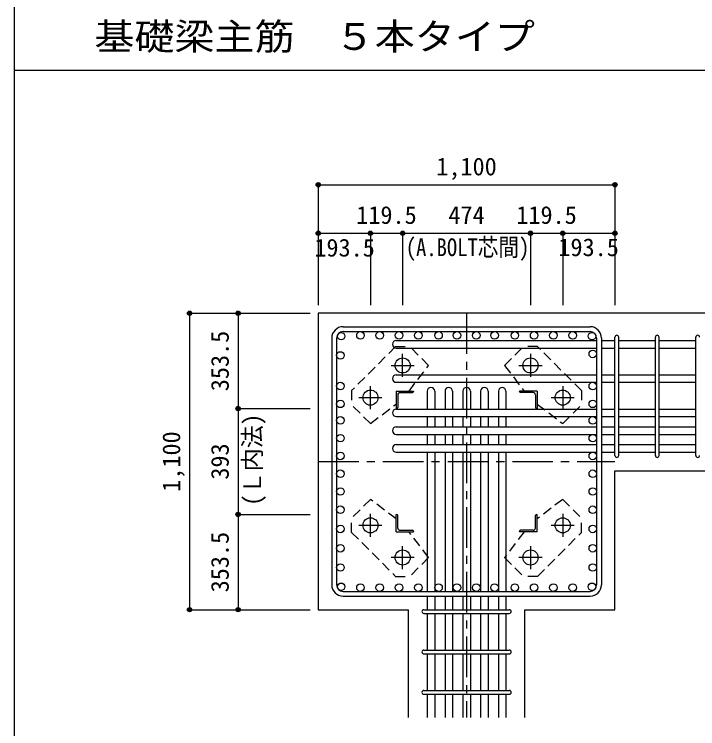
# Model space of a CAD drawing. Units: millimetres at full size, sheet at 1:30. Extents: x -5973 to 5954, y -4195 to 4201.
# Drawn here: x -5973 to -3439, y -2667 to -15 of the extents above; entities that cross this region are included whole.
import ezdxf
from ezdxf.enums import TextEntityAlignment as Align

# ---------------------------------------------------------------- set-up
doc = ezdxf.new("R2010")
doc.units = ezdxf.units.MM
doc.header["$LTSCALE"] = 30
doc.header["$PDMODE"] = 32
doc.header["$PDSIZE"] = 15
doc.linetypes.add('CHAIN1', pattern=[8, 5, -1, 1, -1])
doc.linetypes.add('DASHED1', pattern=[1.8, 1.2, -0.6])
for name, color, linetype in [('0-1_躯体線', 2, 'Continuous'), ('0-2_アンカー、アングル', 4, 'Continuous'), ('0-3_立上り筋', 3, 'Continuous'), ('0-4_フープ筋', 7, 'Continuous'), ('0-5_基礎梁筋', 7, 'Continuous'), ('0-6_スタラップ筋', 7, 'Continuous'), ('0-7_文字', 4, 'Continuous'), ('0-9_プレート', 4, 'DASHED1'), ('0-D_寸法', 4, 'Continuous'), ('6-7_文字', 7, 'Continuous'), ('F-0_枠', 6, 'Continuous')]:
    doc.layers.add(name, color=color, linetype=linetype)
doc.styles.add('ＭＳ ゴシック', font='')
doc.styles.get('ＭＳ ゴシック').set_extended_font_data('MS Gothic')

msp = doc.modelspace()

# ---------------------------------------------------------------- linework, layer by layer
at = {"layer": '0-1_躯体線'}
for p, q in [((-3345.8, -1124.89), (-4845.8, -1124.89)), ((-4845.8, -1124.89), (-4845.8, -2224.89)), ((-3745.8, -1709.89), (-3345.8, -1709.89)), ((-3745.8, -2224.89), (-3745.8, -1709.89)), ((-4845.8, -2224.89), (-4511.3, -2224.89)), ((-4511.3, -2624.89), (-4511.3, -2224.89))]:
    msp.add_line(p, q, dxfattribs=at)
msp.add_lwpolyline([(-4080.3, -2624.89), (-4080.3, -2224.89), (-3745.8, -2224.89)], dxfattribs=at)
at = {"layer": '0-2_アンカー、アングル', "linetype": 'CHAIN1'}
for p, q in [((-4532.8, -1361.1), (-4532.8, -1275.59)), ((-4058.8, -1275.6), (-4058.8, -1361.09)), ((-4575.6, -1318.39), (-4490.1, -1318.39)), ((-4101.5, -1318.39), (-4016, -1318.39)), ((-4652.3, -1480.6), (-4652.3, -1395.09)), ((-3939.3, -1395.1), (-3939.3, -1480.59)), ((-4695.1, -1437.89), (-4609.6, -1437.89)), ((-3982, -1437.89), (-3896.5, -1437.89)), ((-4652.3, -1954.69), (-4652.3, -1869.2)), ((-3939.3, -1869.19), (-3939.3, -1954.7)), ((-4609.6, -1911.89), (-4695.1, -1911.89)), ((-3896.5, -1911.89), (-3982, -1911.89)), ((-4532.8, -2074.19), (-4532.8, -1988.7)), ((-4058.8, -1988.69), (-4058.8, -2074.2)), ((-4490.1, -2031.39), (-4575.6, -2031.39)), ((-4016, -2031.39), (-4101.5, -2031.39))]:
    msp.add_line(p, q, dxfattribs=at)
at = {"layer": '0-2_アンカー、アングル'}
for p, q in [((-4557.3, -1413.39), (-4492.3, -1413.39)), ((-4557.3, -1413.39), (-4557.3, -1478.39)), ((-4551.3, -1427.89), (-4551.3, -1474.39)), ((-4542.8, -1419.39), (-4496.3, -1419.39)), ((-4492.3, -1413.39), (-4492.3, -1415.39)), ((-4034.3, -1413.39), (-4099.3, -1413.39)), ((-4099.3, -1415.39), (-4099.3, -1413.39)), ((-4048.8, -1419.39), (-4095.3, -1419.39)), ((-4040.3, -1427.89), (-4040.3, -1474.39)), ((-4034.3, -1413.39), (-4034.3, -1478.39)), ((-4555.3, -1478.39), (-4557.3, -1478.39)), ((-4034.3, -1478.39), (-4036.3, -1478.39)), ((-4557.3, -1871.39), (-4555.3, -1871.39)), ((-4557.3, -1936.39), (-4557.3, -1871.39)), ((-4551.3, -1921.89), (-4551.3, -1875.39)), ((-4040.3, -1921.89), (-4040.3, -1875.39)), ((-4036.3, -1871.39), (-4034.3, -1871.39)), ((-4034.3, -1936.39), (-4034.3, -1871.39)), ((-4542.8, -1930.39), (-4496.3, -1930.39)), ((-4492.3, -1934.39), (-4492.3, -1936.39)), ((-4099.3, -1936.39), (-4099.3, -1934.39)), ((-4048.8, -1930.39), (-4095.3, -1930.39)), ((-4557.3, -1936.39), (-4492.3, -1936.39)), ((-4034.3, -1936.39), (-4099.3, -1936.39))]:
    msp.add_line(p, q, dxfattribs=at)
at = {"layer": '0-2_アンカー、アングル', "color": 3}
for centre in [(-4532.8, -1318.39), (-4058.8, -1318.39), (-4652.3, -1437.89), (-3939.3, -1437.89), (-4652.3, -1911.89), (-3939.3, -1911.89), (-4532.8, -2031.39), (-4058.8, -2031.39)]:
    msp.add_circle(centre, 28, dxfattribs=at)
at = {"layer": '0-2_アンカー、アングル'}
for centre, radius, start, end in [((-4542.8, -1427.89), 8.5, 90, 180), ((-4496.3, -1415.39), 4, 270, 0), ((-4095.3, -1415.39), 4, 180, 270), ((-4048.8, -1427.89), 8.5, 0, 90), ((-4555.3, -1474.39), 4, 270, 0), ((-4036.3, -1474.39), 4, 180, 270), ((-4555.3, -1875.39), 4, 0, 90), ((-4036.3, -1875.39), 4, 90, 180), ((-4542.8, -1921.89), 8.5, 180, 270), ((-4496.3, -1934.39), 4, 0, 90), ((-4095.3, -1934.39), 4, 90, 180), ((-4048.8, -1921.89), 8.5, 270, 0)]:
    msp.add_arc(centre, radius, start, end, dxfattribs=at)
at = {"layer": '0-3_立上り筋'}
for centre in [(-4689.32, -1206.89), (-4617.77, -1206.89), (-4546.22, -1206.89), (-4474.67, -1206.89), (-4399.8, -1206.89), (-4331.58, -1206.89), (-4260.03, -1206.89), (-4191.8, -1206.89), (-4116.93, -1206.89), (-4045.38, -1206.89), (-3973.83, -1206.89), (-3902.28, -1206.89), (-4760.87, -1209.82), (-3830.73, -1209.82), (-4763.8, -1281.37), (-3827.8, -1275.82), (-4763.8, -1395.11), (-3827.8, -1395.11), (-4763.8, -1461.11), (-3827.8, -1461.11), (-4763.8, -1522.39), (-3827.8, -1522.39), (-4763.8, -1588.39), (-3827.8, -1588.39), (-4763.8, -1654.39), (-3827.8, -1654.39), (-4763.8, -1720.39), (-3827.8, -1720.39), (-4763.8, -1786.39), (-3827.8, -1786.39), (-4763.8, -1853.77), (-3827.8, -1853.77), (-4763.8, -1925.32), (-3827.8, -1925.32), (-4763.8, -1996.87), (-3827.8, -1996.87), (-4763.8, -2068.42), (-3827.8, -2068.42), (-4760.87, -2139.97), (-4689.32, -2142.89), (-4617.77, -2142.89), (-4546.22, -2142.89), (-4474.67, -2142.89), (-4399.8, -2142.89), (-4331.58, -2142.89), (-4260.03, -2142.89), (-4191.8, -2142.89), (-4116.93, -2142.89), (-4045.38, -2142.89), (-3973.83, -2142.89), (-3902.28, -2142.89), (-3830.73, -2139.97)]:
    msp.add_circle(centre, 14, dxfattribs=at)
at = {"layer": '0-4_フープ筋'}
for p, q in [((-4753.8, -1174.89), (-3837.8, -1174.89)), ((-4753.8, -1192.89), (-3837.8, -1192.89)), ((-4795.8, -1216.89), (-4795.8, -2132.89)), ((-4777.8, -1216.89), (-4777.8, -2132.89)), ((-3813.8, -1216.89), (-3813.8, -2132.89)), ((-3795.8, -1216.89), (-3795.8, -2132.89)), ((-4753.8, -2156.89), (-3837.8, -2156.89)), ((-4753.8, -2174.89), (-3837.8, -2174.89))]:
    msp.add_line(p, q, dxfattribs=at)
for centre, radius, start, end in [((-4753.8, -1216.89), 42, 90, 180), ((-4753.8, -1216.89), 24, 90, 180), ((-3837.8, -1216.89), 42, 0, 90), ((-3837.8, -1216.89), 24, 0, 90), ((-4753.8, -2132.89), 42, 180, 270), ((-4753.8, -2132.89), 24, 180, 270), ((-3837.8, -2132.89), 42, 270, 0), ((-3837.8, -2132.89), 24, 270, 0)]:
    msp.add_arc(centre, radius, start, end, dxfattribs=at)
at = {"layer": '0-5_基礎梁筋'}
for p, q in [((-4556.8, -1225.82), (-3813.8, -1225.82)), ((-3795.8, -1225.82), (-3745.8, -1225.82)), ((-3731.8, -1225.82), (-3595.8, -1225.82)), ((-3581.8, -1225.82), (-3445.8, -1225.82)), ((-4556.8, -1253.82), (-3813.8, -1253.82)), ((-3795.8, -1253.82), (-3745.8, -1253.82)), ((-3731.8, -1253.82), (-3595.8, -1253.82)), ((-3581.8, -1253.82), (-3445.8, -1253.82)), ((-4556.8, -1353.11), (-3813.8, -1353.11)), ((-3795.8, -1353.11), (-3745.8, -1353.11)), ((-3731.8, -1353.11), (-3595.8, -1353.11)), ((-3581.8, -1353.11), (-3445.8, -1353.11)), ((-4556.8, -1381.11), (-3813.8, -1381.11)), ((-3795.8, -1381.11), (-3745.8, -1381.11)), ((-3731.8, -1381.11), (-3595.8, -1381.11)), ((-3581.8, -1381.11), (-3445.8, -1381.11)), ((-4441.8, -1413.89), (-4441.8, -1480.39)), ((-4413.8, -1413.89), (-4413.8, -1480.39)), ((-4375.8, -1413.89), (-4375.8, -1480.39)), ((-4347.8, -1413.89), (-4347.8, -1480.39)), ((-4309.8, -1413.89), (-4309.8, -1480.39)), ((-4281.8, -1413.89), (-4281.8, -1480.39)), ((-4243.8, -1413.89), (-4243.8, -1480.39)), ((-4215.8, -1413.89), (-4215.8, -1480.39)), ((-4177.8, -1413.89), (-4177.8, -1480.39)), ((-4149.8, -1413.89), (-4149.8, -1480.39)), ((-4556.8, -1480.39), (-3813.8, -1480.39)), ((-3795.8, -1480.39), (-3745.8, -1480.39)), ((-3731.8, -1480.39), (-3595.8, -1480.39)), ((-3581.8, -1480.39), (-3445.8, -1480.39)), ((-4556.8, -1508.39), (-3813.8, -1508.39)), ((-4441.8, -1508.39), (-4441.8, -1546.39)), ((-4413.8, -1508.39), (-4413.8, -1546.39)), ((-4375.8, -1508.39), (-4375.8, -1546.39)), ((-4347.8, -1508.39), (-4347.8, -1546.39)), ((-4309.8, -1508.39), (-4309.8, -1546.39)), ((-4281.8, -1508.39), (-4281.8, -1546.39)), ((-4243.8, -1508.39), (-4243.8, -1546.39)), ((-4215.8, -1508.39), (-4215.8, -1546.39)), ((-4177.8, -1508.39), (-4177.8, -1546.39)), ((-4149.8, -1508.39), (-4149.8, -1546.39)), ((-3795.8, -1508.39), (-3745.8, -1508.39)), ((-3731.8, -1508.39), (-3595.8, -1508.39)), ((-3581.8, -1508.39), (-3445.8, -1508.39)), ((-4556.8, -1546.39), (-3813.8, -1546.39)), ((-3795.8, -1546.39), (-3745.8, -1546.39)), ((-3731.8, -1546.39), (-3595.8, -1546.39)), ((-3581.8, -1546.39), (-3445.8, -1546.39)), ((-4556.8, -1574.39), (-3813.8, -1574.39)), ((-4441.8, -1574.39), (-4441.8, -1612.39)), ((-4413.8, -1574.39), (-4413.8, -1612.39)), ((-4375.8, -1574.39), (-4375.8, -1612.39)), ((-4347.8, -1574.39), (-4347.8, -1612.39)), ((-4309.8, -1574.39), (-4309.8, -1612.39)), ((-4281.8, -1574.39), (-4281.8, -1612.39)), ((-4243.8, -1574.39), (-4243.8, -1612.39)), ((-4215.8, -1574.39), (-4215.8, -1612.39)), ((-4177.8, -1574.39), (-4177.8, -1612.39)), ((-4149.8, -1574.39), (-4149.8, -1612.39)), ((-3795.8, -1574.39), (-3745.8, -1574.39)), ((-3731.8, -1574.39), (-3595.8, -1574.39)), ((-3581.8, -1574.39), (-3445.8, -1574.39)), ((-4556.8, -1612.39), (-3813.8, -1612.39)), ((-3795.8, -1612.39), (-3745.8, -1612.39)), ((-3731.8, -1612.39), (-3595.8, -1612.39)), ((-3581.8, -1612.39), (-3445.8, -1612.39)), ((-4556.8, -1640.39), (-3813.8, -1640.39)), ((-4441.8, -1640.39), (-4441.8, -2156.89)), ((-4413.8, -1640.39), (-4413.8, -2156.89)), ((-4375.8, -1640.39), (-4375.8, -2156.89)), ((-4347.8, -1640.39), (-4347.8, -2156.89)), ((-4309.8, -1640.39), (-4309.8, -2156.89)), ((-4281.8, -1640.39), (-4281.8, -2156.89)), ((-4243.8, -1640.39), (-4243.8, -2156.89)), ((-4215.8, -1640.39), (-4215.8, -2156.89)), ((-4177.8, -1640.39), (-4177.8, -2156.89)), ((-4149.8, -1640.39), (-4149.8, -2156.89)), ((-3795.8, -1640.39), (-3745.8, -1640.39)), ((-3731.8, -1640.39), (-3595.8, -1640.39)), ((-3581.8, -1640.39), (-3445.8, -1640.39)), ((-4441.8, -2174.89), (-4441.8, -2224.89)), ((-4413.8, -2174.89), (-4413.8, -2224.89)), ((-4375.8, -2174.89), (-4375.8, -2224.89)), ((-4347.8, -2174.89), (-4347.8, -2224.89)), ((-4309.8, -2174.89), (-4309.8, -2224.89)), ((-4281.8, -2174.89), (-4281.8, -2224.89)), ((-4243.8, -2174.89), (-4243.8, -2224.89)), ((-4215.8, -2174.89), (-4215.8, -2224.89)), ((-4177.8, -2174.89), (-4177.8, -2224.89)), ((-4149.8, -2174.89), (-4149.8, -2224.89)), ((-4441.8, -2238.89), (-4441.8, -2374.89)), ((-4413.8, -2238.89), (-4413.8, -2374.89)), ((-4375.8, -2238.89), (-4375.8, -2374.89)), ((-4347.8, -2238.89), (-4347.8, -2374.89)), ((-4309.8, -2238.89), (-4309.8, -2374.89)), ((-4281.8, -2238.89), (-4281.8, -2374.89)), ((-4243.8, -2238.89), (-4243.8, -2374.89)), ((-4215.8, -2238.89), (-4215.8, -2374.89)), ((-4177.8, -2238.89), (-4177.8, -2374.89)), ((-4149.8, -2238.89), (-4149.8, -2374.89)), ((-4441.8, -2388.89), (-4441.8, -2524.89)), ((-4413.8, -2388.89), (-4413.8, -2524.89)), ((-4375.8, -2388.89), (-4375.8, -2524.89)), ((-4347.8, -2388.89), (-4347.8, -2524.89)), ((-4309.8, -2388.89), (-4309.8, -2524.89)), ((-4281.8, -2388.89), (-4281.8, -2524.89)), ((-4243.8, -2388.89), (-4243.8, -2524.89)), ((-4215.8, -2388.89), (-4215.8, -2524.89)), ((-4177.8, -2388.89), (-4177.8, -2524.89)), ((-4149.8, -2388.89), (-4149.8, -2524.89)), ((-4441.8, -2538.89), (-4441.8, -2624.89)), ((-4413.8, -2538.89), (-4413.8, -2624.89)), ((-4375.8, -2538.89), (-4375.8, -2624.89)), ((-4347.8, -2538.89), (-4347.8, -2624.89)), ((-4309.8, -2538.89), (-4309.8, -2624.89)), ((-4281.8, -2538.89), (-4281.8, -2624.89)), ((-4243.8, -2538.89), (-4243.8, -2624.89)), ((-4215.8, -2538.89), (-4215.8, -2624.89)), ((-4177.8, -2538.89), (-4177.8, -2624.89)), ((-4149.8, -2538.89), (-4149.8, -2624.89))]:
    msp.add_line(p, q, dxfattribs=at)
for centre, start, end in [((-4556.8, -1239.82), 90, 270), ((-4556.8, -1367.11), 90, 270), ((-4427.8, -1413.89), 0, 180), ((-4361.8, -1413.89), 0, 180), ((-4295.8, -1413.89), 0, 180), ((-4229.8, -1413.89), 0, 180), ((-4163.8, -1413.89), 0, 180), ((-4556.8, -1494.39), 90, 270), ((-4556.8, -1560.39), 90, 270), ((-4556.8, -1626.39), 90, 270)]:
    msp.add_arc(centre, 14, start, end, dxfattribs=at)
at = {"layer": '0-6_スタラップ筋'}
for p, q in [((-3745.8, -1652.89), (-3745.8, -1213.32)), ((-3731.8, -1652.89), (-3731.8, -1213.32)), ((-3595.8, -1652.89), (-3595.8, -1213.32)), ((-3581.8, -1652.89), (-3581.8, -1213.32)), ((-3445.8, -1652.89), (-3445.8, -1213.32)), ((-4454.3, -2224.89), (-4137.3, -2224.89)), ((-4454.3, -2238.89), (-4137.3, -2238.89)), ((-4454.3, -2374.89), (-4137.3, -2374.89)), ((-4454.3, -2388.89), (-4137.3, -2388.89)), ((-4454.3, -2524.89), (-4137.3, -2524.89)), ((-4454.3, -2538.89), (-4137.3, -2538.89))]:
    msp.add_line(p, q, dxfattribs=at)
for centre, start, end in [((-3738.8, -1213.32), 0, 180), ((-3738.8, -1213.32), 0, 180), ((-3738.8, -1213.32), 0, 180), ((-3738.8, -1213.32), 0, 180), ((-3588.8, -1213.32), 0, 180), ((-3438.8, -1213.32), 0, 180), ((-3738.8, -1652.89), 180, 0), ((-3738.8, -1652.89), 180, 0), ((-3738.8, -1652.89), 180, 0), ((-3738.8, -1652.89), 180, 0), ((-3588.8, -1652.89), 180, 0), ((-3438.8, -1652.89), 180, 0), ((-4454.3, -2231.89), 90, 270), ((-4454.3, -2231.89), 90, 270), ((-4454.3, -2231.89), 90, 270), ((-4454.3, -2231.89), 90, 270), ((-4137.3, -2231.89), 270, 90), ((-4137.3, -2231.89), 270, 90), ((-4137.3, -2231.89), 270, 90), ((-4137.3, -2231.89), 270, 90), ((-4454.3, -2381.89), 90, 270), ((-4137.3, -2381.89), 270, 90), ((-4454.3, -2531.89), 90, 270), ((-4137.3, -2531.89), 270, 90)]:
    msp.add_arc(centre, 7, start, end, dxfattribs=at)
at = {"layer": '0-9_プレート'}
for p, q in [((-4558.93, -1248.43), (-4722.27, -1411.77)), ((-4558.93, -1248.43), (-4506.6, -1248.43)), ((-4436.61, -1318.41), (-4506.6, -1248.43)), ((-4154.99, -1318.42), (-4085, -1248.43)), ((-4032.67, -1248.43), (-4085, -1248.43)), ((-3869.33, -1411.77), (-4032.67, -1248.43)), ((-4509, -1413.4), (-4436.61, -1318.41)), ((-4154.99, -1318.42), (-4082.6, -1413.4)), ((-4722.27, -1411.77), (-4722.27, -1464.09)), ((-3869.33, -1411.77), (-3869.33, -1464.09)), ((-4652.28, -1534.08), (-4722.27, -1464.09)), ((-4652.28, -1534.08), (-4557.3, -1461.7)), ((-4034.3, -1461.7), (-3939.32, -1534.08)), ((-3939.32, -1534.08), (-3869.33, -1464.09)), ((-4652.28, -1815.71), (-4722.27, -1885.7)), ((-4557.3, -1888.09), (-4652.28, -1815.71)), ((-3939.32, -1815.71), (-4034.3, -1888.09)), ((-3939.32, -1815.71), (-3869.33, -1885.7)), ((-4722.27, -1938.02), (-4722.27, -1885.7)), ((-3869.33, -1938.02), (-3869.33, -1885.7)), ((-4722.27, -1938.02), (-4558.93, -2101.36)), ((-4436.61, -2031.37), (-4509, -1936.39)), ((-4082.6, -1936.39), (-4154.99, -2031.38)), ((-4032.67, -2101.36), (-3869.33, -1938.02)), ((-4436.61, -2031.37), (-4506.6, -2101.36)), ((-4154.99, -2031.38), (-4085, -2101.36)), ((-4558.93, -2101.36), (-4506.6, -2101.36)), ((-4032.67, -2101.36), (-4085, -2101.36))]:
    msp.add_line(p, q, dxfattribs=at)
at = {"layer": '0-D_寸法'}
for p, q in [((-4845.8, -647.85), (-3745.8, -647.85)), ((-4845.8, -647.85), (-4845.8, -827.85)), ((-4845.8, -647.85), (-4845.8, -827.85)), ((-4845.8, -647.85), (-3745.8, -647.85)), ((-3745.8, -647.85), (-3745.8, -827.85)), ((-4845.8, -827.85), (-4652.3, -827.85)), ((-4845.8, -827.85), (-4845.8, -1094.89)), ((-4652.3, -827.85), (-4652.3, -1094.89)), ((-4652.3, -827.85), (-4532.8, -827.85)), ((-4532.8, -827.85), (-4532.8, -1094.89)), ((-4532.8, -827.85), (-4058.8, -827.85)), ((-4058.8, -827.85), (-4058.8, -1094.89)), ((-4058.8, -827.85), (-3939.3, -827.85)), ((-3939.3, -827.85), (-3939.3, -1094.89)), ((-3939.3, -827.85), (-3745.8, -827.85)), ((-3745.8, -827.85), (-3745.8, -1094.89)), ((-3745.8, -827.85), (-3745.8, -1094.89)), ((-5322.84, -1124.89), (-5322.84, -2224.89)), ((-5322.84, -1124.89), (-5142.84, -1124.89)), ((-5322.84, -1124.89), (-5142.84, -1124.89)), ((-5322.84, -1124.89), (-5322.84, -2224.89)), ((-5142.84, -1124.89), (-5142.84, -1478.39)), ((-5142.84, -1124.89), (-4875.8, -1124.89)), ((-5142.84, -1478.39), (-4875.8, -1478.39)), ((-5142.84, -1478.39), (-5142.84, -1871.39)), ((-5142.84, -1871.39), (-4875.8, -1871.39)), ((-5142.84, -1871.39), (-5142.84, -2224.89)), ((-5322.84, -2224.89), (-5142.84, -2224.89)), ((-5142.84, -2224.89), (-4875.8, -2224.89)), ((-5142.84, -2224.89), (-4875.8, -2224.89))]:
    msp.add_line(p, q, dxfattribs=at)
at = {"layer": '0-D_寸法', "linetype": 'CHAIN1'}
for p, q in [((-4295.8, -1124.89), (-4295.8, -2624.89)), ((-4845.8, -1674.89), (-3745.8, -1674.89))]:
    msp.add_line(p, q, dxfattribs=at)
at = {"layer": '0-D_寸法'}
for centre, radius in [((-4845.8, -647.85), 8), ((-4845.8, -647.85), 7.2), ((-4845.8, -647.85), 6.4), ((-4845.8, -647.85), 5.6), ((-4845.8, -647.85), 4.8), ((-4845.8, -647.85), 4), ((-4845.8, -647.85), 3.2), ((-4845.8, -647.85), 2.4), ((-4845.8, -647.85), 1.6), ((-4845.8, -647.85), 0.8), ((-3745.8, -647.85), 8), ((-3745.8, -647.85), 7.2), ((-3745.8, -647.85), 6.4), ((-3745.8, -647.85), 5.6), ((-3745.8, -647.85), 4.8), ((-3745.8, -647.85), 4), ((-3745.8, -647.85), 3.2), ((-3745.8, -647.85), 2.4), ((-3745.8, -647.85), 1.6), ((-3745.8, -647.85), 0.8), ((-4845.8, -827.85), 8), ((-4845.8, -827.85), 7.2), ((-4845.8, -827.85), 6.4), ((-4652.3, -827.85), 8), ((-4652.3, -827.85), 7.2), ((-4652.3, -827.85), 6.4), ((-4532.8, -827.85), 8), ((-4532.8, -827.85), 7.2), ((-4532.8, -827.85), 6.4), ((-4058.8, -827.85), 8), ((-4058.8, -827.85), 7.2), ((-4058.8, -827.85), 6.4), ((-3939.3, -827.85), 8), ((-3939.3, -827.85), 7.2), ((-3939.3, -827.85), 6.4), ((-3745.8, -827.85), 8), ((-3745.8, -827.85), 7.2), ((-3745.8, -827.85), 6.4), ((-4845.8, -827.85), 5.6), ((-4845.8, -827.85), 4.8), ((-4845.8, -827.85), 4), ((-4845.8, -827.85), 3.2), ((-4845.8, -827.85), 2.4), ((-4845.8, -827.85), 1.6), ((-4845.8, -827.85), 0.8), ((-4652.3, -827.85), 5.6), ((-4652.3, -827.85), 4.8), ((-4652.3, -827.85), 4), ((-4652.3, -827.85), 3.2), ((-4652.3, -827.85), 2.4), ((-4652.3, -827.85), 1.6), ((-4652.3, -827.85), 0.8), ((-4532.8, -827.85), 5.6), ((-4532.8, -827.85), 4.8), ((-4532.8, -827.85), 4), ((-4532.8, -827.85), 3.2), ((-4532.8, -827.85), 2.4), ((-4532.8, -827.85), 1.6), ((-4532.8, -827.85), 0.8), ((-4058.8, -827.85), 5.6), ((-4058.8, -827.85), 4.8), ((-4058.8, -827.85), 4), ((-4058.8, -827.85), 3.2), ((-4058.8, -827.85), 2.4), ((-4058.8, -827.85), 1.6), ((-4058.8, -827.85), 0.8), ((-3939.3, -827.85), 5.6), ((-3939.3, -827.85), 4.8), ((-3939.3, -827.85), 4), ((-3939.3, -827.85), 3.2), ((-3939.3, -827.85), 2.4), ((-3939.3, -827.85), 1.6), ((-3939.3, -827.85), 0.8), ((-3745.8, -827.85), 5.6), ((-3745.8, -827.85), 4.8), ((-3745.8, -827.85), 4), ((-3745.8, -827.85), 3.2), ((-3745.8, -827.85), 2.4), ((-3745.8, -827.85), 1.6), ((-3745.8, -827.85), 0.8), ((-5322.84, -1124.89), 8), ((-5322.84, -1124.89), 7.2), ((-5322.84, -1124.89), 6.4), ((-5322.84, -1124.89), 5.6), ((-5322.84, -1124.89), 4.8), ((-5322.84, -1124.89), 4), ((-5322.84, -1124.89), 3.2), ((-5322.84, -1124.89), 2.4), ((-5322.84, -1124.89), 1.6), ((-5322.84, -1124.89), 0.8), ((-5142.84, -1124.89), 8), ((-5142.84, -1124.89), 7.2), ((-5142.84, -1124.89), 6.4), ((-5142.84, -1124.89), 5.6), ((-5142.84, -1124.89), 4.8), ((-5142.84, -1124.89), 4), ((-5142.84, -1124.89), 3.2), ((-5142.84, -1124.89), 2.4), ((-5142.84, -1124.89), 1.6), ((-5142.84, -1124.89), 0.8), ((-5142.84, -1478.39), 8), ((-5142.84, -1478.39), 7.2), ((-5142.84, -1478.39), 6.4), ((-5142.84, -1478.39), 5.6), ((-5142.84, -1478.39), 4.8), ((-5142.84, -1478.39), 4), ((-5142.84, -1478.39), 3.2), ((-5142.84, -1478.39), 2.4), ((-5142.84, -1478.39), 1.6), ((-5142.84, -1478.39), 0.8), ((-5142.84, -1871.39), 8), ((-5142.84, -1871.39), 7.2), ((-5142.84, -1871.39), 6.4), ((-5142.84, -1871.39), 5.6), ((-5142.84, -1871.39), 4.8), ((-5142.84, -1871.39), 4), ((-5142.84, -1871.39), 3.2), ((-5142.84, -1871.39), 2.4), ((-5142.84, -1871.39), 1.6), ((-5142.84, -1871.39), 0.8), ((-5322.84, -2224.89), 8), ((-5322.84, -2224.89), 7.2), ((-5322.84, -2224.89), 6.4), ((-5322.84, -2224.89), 5.6), ((-5322.84, -2224.89), 4.8), ((-5322.84, -2224.89), 4), ((-5322.84, -2224.89), 3.2), ((-5322.84, -2224.89), 2.4), ((-5322.84, -2224.89), 1.6), ((-5322.84, -2224.89), 0.8), ((-5142.84, -2224.89), 8), ((-5142.84, -2224.89), 7.2), ((-5142.84, -2224.89), 6.4), ((-5142.84, -2224.89), 5.6), ((-5142.84, -2224.89), 4.8), ((-5142.84, -2224.89), 4), ((-5142.84, -2224.89), 3.2), ((-5142.84, -2224.89), 2.4), ((-5142.84, -2224.89), 1.6), ((-5142.84, -2224.89), 0.8)]:
    msp.add_circle(centre, radius, dxfattribs=at)
at = {"layer": '0-D_寸法', "color": 7}
for p in [(-4845.8, -647.85), (-3745.8, -647.85), (-4845.8, -827.85), (-4652.3, -827.85), (-4532.8, -827.85), (-4058.8, -827.85), (-3939.3, -827.85), (-3745.8, -827.85), (-5322.84, -1124.89), (-5142.84, -1124.89), (-5142.84, -1478.39), (-5142.84, -1871.39), (-5322.84, -2224.89), (-5142.84, -2224.89)]:
    msp.add_point(p, dxfattribs=at)
at = {"layer": 'F-0_枠'}
msp.add_line((-5972.88, 4201.15), (-5972.88, -4195.24), dxfattribs=at)
at = {"layer": 'F-0_枠', "color": 2}
msp.add_line((-5972.88, -222.05), (3723.6, -222.05), dxfattribs=at)

# ---------------------------------------------------------------- texts
at = {"layer": '0-7_文字', "style": 'ＭＳ ゴシック', "width": 0.85}
msp.add_text('(A.BOLT芯間)', height=65.98, dxfattribs=at).set_placement((-4521.31, -932.62), align=Align.BOTTOM_LEFT)
at = {"layer": '0-7_文字', "style": 'ＭＳ ゴシック', "width": 0.95}
msp.add_text('(Ｌ内法)', height=65.98, rotation=90, dxfattribs=at).set_placement((-5037.78, -1839.49), align=Align.BOTTOM_LEFT)
at = {"layer": '0-D_寸法', "style": 'ＭＳ ゴシック'}
for s, p in [('1,100', (-4408.3, -632.85)), ('119.5', (-4705.05, -812.85)), ('474', (-4363.3, -812.85)), ('119.5', (-4111.55, -812.85)), ('193.5', (-3955.54, -932.56)), ('193.5', (-4860.39, -934.1))]:
    msp.add_text(s, height=65.98, dxfattribs=at).set_placement(p, align=Align.BOTTOM_LEFT)
for s, p in [('353.5', (-5157.84, -1414.14)), ('1,100', (-5337.84, -1787.39)), ('393', (-5157.84, -1742.39)), ('353.5', (-5157.84, -2160.64))]:
    msp.add_text(s, height=65.98, rotation=90, dxfattribs=at).set_placement(p, align=Align.BOTTOM_LEFT)
at = {"layer": '6-7_文字', "color": 2, "style": 'ＭＳ ゴシック', "width": 1.1}
msp.add_text('\u3000\u3000基礎梁主筋\u3000５本タイプ', height=98.97, dxfattribs=at).set_placement((-5972.88, -177.05), align=Align.BOTTOM_LEFT)

doc.saveas('drawing.dxf')
